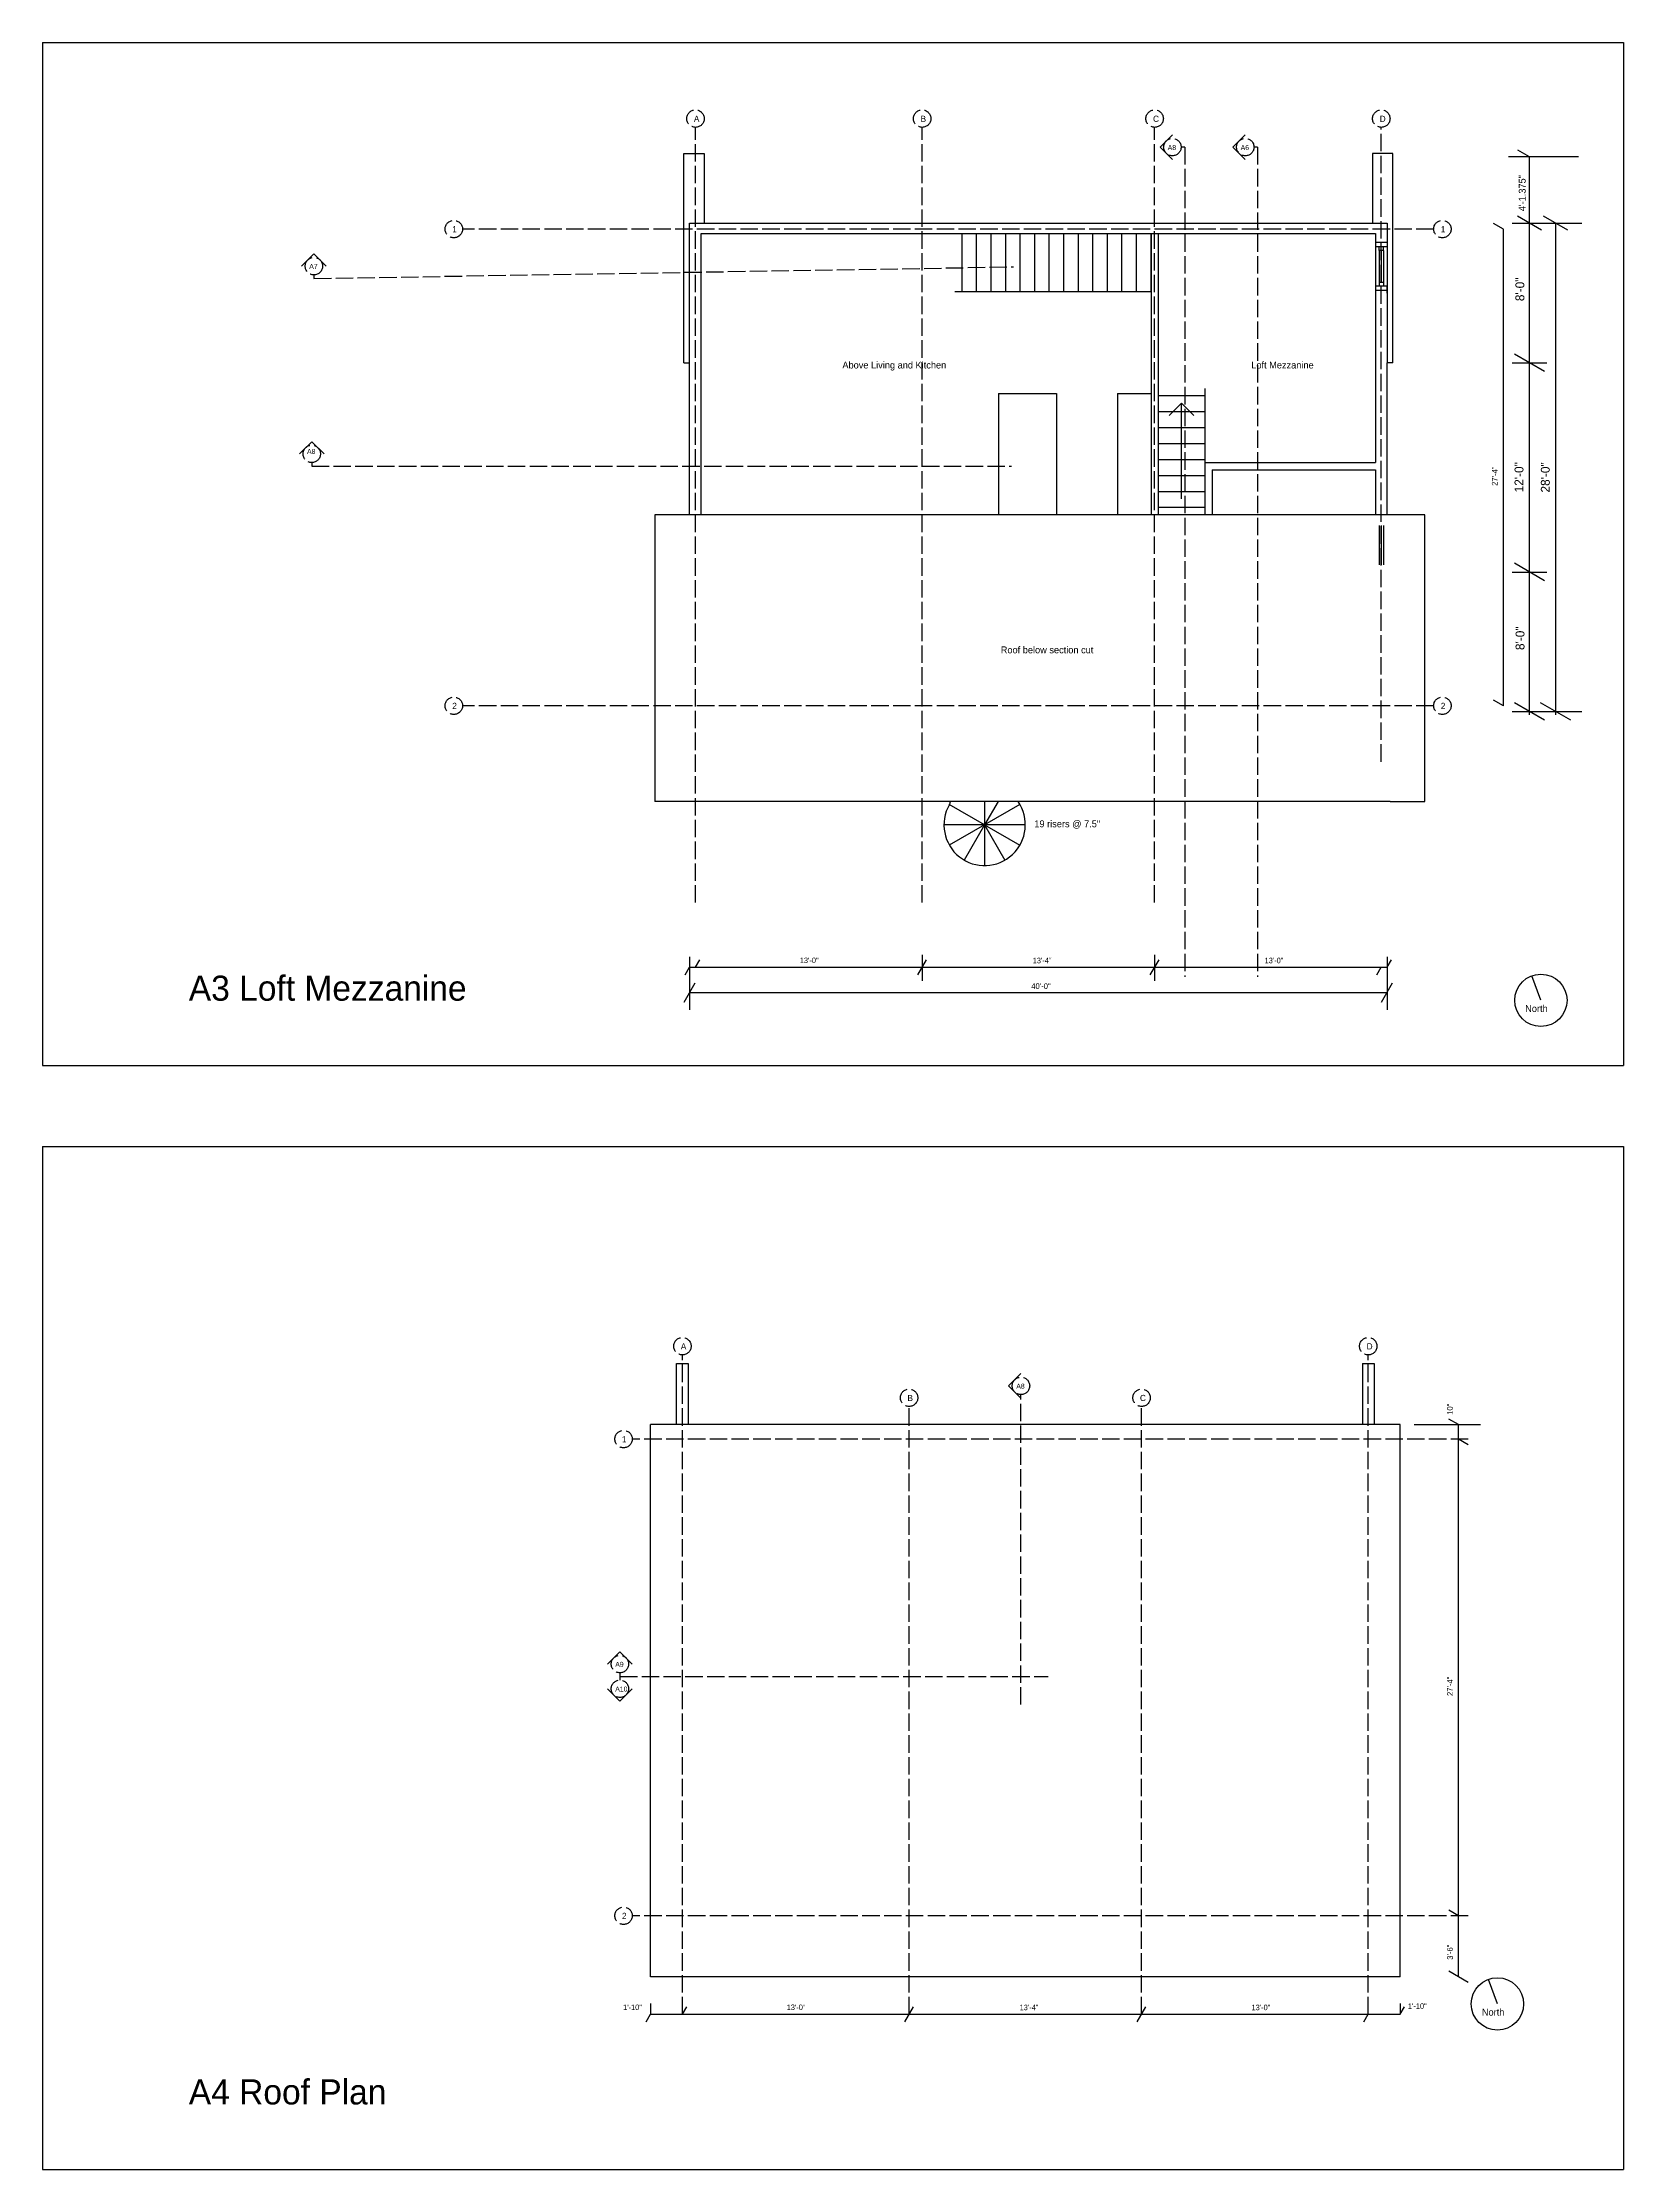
# Model space of a CAD drawing. Header units: inches. Extents: x -5028 to 8475, y 452 to 3434.
# Drawn here: x 967 to 2055, y 452 to 1915 of the extents above; entities that cross this region are included whole.
import ezdxf

# ---------------------------------------------------------------- set-up
doc = ezdxf.new("R2010")
doc.units = ezdxf.units.IN
doc.header["$MEASUREMENT"] = 0
doc.linetypes.add('ACAD_ISO02W100', pattern=[15, 12, -3])
for name, color, linetype in [('const', 7, 'Continuous'), ('e1', 7, 'Continuous'), ('e2', 251, 'Continuous'), ('glass', 172, 'Continuous'), ('grid', 252, 'ACAD_ISO02W100'), ('millwork', 253, 'Continuous'), ('stairs', 140, 'Continuous'), ('walls', 7, 'Continuous')]:
    doc.layers.add(name, color=color, linetype=linetype)

msp = doc.modelspace()

# ---------------------------------------------------------------- linework, layer by layer
for p, q in [((966.9, 1915.3), (2054.9, 1915.3)), ((966.9, 1915.3), (966.9, 1211.3)), ((2054.9, 1915.3), (2054.9, 1211.3)), ((966.9, 1211.3), (2054.9, 1211.3)), ((966.9, 1155.7), (2054.9, 1155.7)), ((966.9, 1155.7), (966.9, 451.7)), ((2054.9, 1155.7), (2054.9, 451.7)), ((966.9, 451.7), (2054.9, 451.7))]:
    msp.add_line(p, q)
at = {"layer": 'const'}
for p, q in [((2023.9, 1836.7), (1975.9, 1836.7)), ((1990.3, 1836.7), (1982.3, 1841.3)), ((1990.3, 1452.7), (1990.3, 1836.7)), ((1972.3, 1786.9), (1965.6, 1790.8)), ((1972.3, 1458.9), (1972.3, 1786.9)), ((1978.3, 1790.9), (2026.3, 1790.9)), ((1998.6, 1786.1), (1982, 1795.7)), ((2016.6, 1786.1), (2000, 1795.7)), ((2008.3, 1452.7), (2008.3, 1790.9)), ((2000.7, 1688.9), (1979.9, 1700.9)), ((1978.3, 1694.9), (2002.3, 1694.9)), ((2000.7, 1544.9), (1979.9, 1556.9)), ((1978.3, 1550.9), (2002.3, 1550.9)), ((1972.3, 1458.9), (1965.6, 1462.8)), ((1978.3, 1454.9), (2026.3, 1454.9)), ((2000.7, 1448.9), (1979.9, 1460.9)), ((2018.7, 1448.9), (1997.9, 1460.9)), ((1409.3, 1273.7), (1412.3, 1278.9)), ((1412.3, 1286.2), (1412.3, 1249.6)), ((1412.3, 1278.9), (1892.3, 1278.9)), ((1416.3, 1278.9), (1419.3, 1284.1)), ((1569.3, 1273.7), (1575.3, 1284.1)), ((1729.3, 1273.7), (1735.3, 1284.1)), ((1885.3, 1273.7), (1888.3, 1278.9)), ((1892.3, 1286.2), (1892.3, 1249.6)), ((1892.3, 1278.9), (1895.3, 1284.1)), ((1408.5, 1254.9), (1416.1, 1268.2)), ((1412.3, 1261.6), (1892.3, 1261.6)), ((1888.5, 1254.9), (1896.1, 1268.2)), ((1941.5, 964.3), (1934.8, 968.1)), ((1941.5, 584.3), (1941.5, 964.3)), ((1948.1, 950.4), (1941.5, 954.3)), ((1941.5, 626.3), (1934.8, 630.1)), ((1948.1, 580.4), (1934.8, 588.1)), ((1382.3, 553.3), (1385.3, 558.5)), ((1385.3, 565.8), (1385.3, 558.5)), ((1385.3, 558.5), (1901.3, 558.5)), ((1407.3, 558.5), (1410.3, 563.6)), ((1560.3, 553.3), (1566.3, 563.6)), ((1720.3, 553.3), (1726.3, 563.6)), ((1876.3, 553.3), (1879.3, 558.5)), ((1901.3, 565.8), (1901.3, 558.5)), ((1901.3, 558.5), (1904.3, 563.6))]:
    msp.add_line(p, q, dxfattribs=at)
at = {"layer": 'e1'}
for p, q in [((1892.3, 1742.7), (1892.3, 1747.7)), ((1892.3, 1590.2), (1892.3, 1694.9)), ((1901.3, 584.3), (1385.3, 584.3))]:
    msp.add_line(p, q, dxfattribs=at)
for centre in [(1998.1, 1256.2), (1968.2, 565.6)]:
    msp.add_circle(centre, 18, dxfattribs=at)
at = {"layer": 'e2'}
for p, q in [((1408.3, 1694.9), (1408.3, 1838.9)), ((1408.3, 1838.9), (1422.3, 1838.9)), ((1422.3, 1838.9), (1422.3, 1790.9)), ((1753, 1843.3), (1750.5, 1843.3)), ((1803.2, 1843.3), (1800.7, 1843.3)), ((1896.3, 1838.9), (1882.3, 1838.9)), ((1882.3, 1838.9), (1882.3, 1790.9)), ((1896.3, 1694.9), (1896.3, 1838.9)), ((1408.3, 1694.9), (1412.3, 1694.9)), ((1896.3, 1694.9), (1892.3, 1694.9)), ((1910.9, 964.3), (1956.5, 964.3))]:
    msp.add_line(p, q, dxfattribs=at)
at = {"layer": 'glass'}
for p, q in [((1886.8, 1772.2), (1886.8, 1750.2)), ((1889.8, 1772.2), (1889.8, 1750.2)), ((1886.8, 1582.9), (1886.8, 1555.9)), ((1889.8, 1582.9), (1889.8, 1555.9))]:
    msp.add_line(p, q, dxfattribs=at)
at = {"layer": 'grid'}
for p, q in [((1416.3, 1323.4), (1416.3, 1856.9)), ((1572.3, 1323.4), (1572.3, 1856.9)), ((1732.3, 1323.4), (1732.3, 1856.9)), ((1888.3, 1420.4), (1888.3, 1856.9)), ((1753, 1843.3), (1753, 1272.4)), ((1803.2, 1843.3), (1803.2, 1272.4)), ((1924.3, 1786.9), (1256, 1786.9)), ((1153.7, 1752.9), (1635.1, 1760.9)), ((1153.7, 1755.4), (1153.7, 1752.9)), ((1152.2, 1626.2), (1152.2, 1623.7)), ((1152.2, 1623.7), (1633.7, 1623.7)), ((1924.3, 1458.9), (1256, 1458.9)), ((1407.3, 558.5), (1407.3, 1012.2)), ((1879.3, 558.5), (1879.3, 1012.2)), ((1640.3, 771.6), (1640.3, 984.9)), ((1563.3, 558.5), (1563.3, 976.7)), ((1723.3, 558.5), (1723.3, 976.7)), ((1948.1, 954.3), (1372.8, 954.3)), ((1364.3, 793.5), (1364.3, 788.5)), ((1364.3, 791), (1659.1, 791)), ((1948.1, 626.3), (1372.8, 626.3))]:
    msp.add_line(p, q, dxfattribs=at)
for centre in [(1416.3, 1862.9), (1572.3, 1862.9), (1732.3, 1862.9), (1888.3, 1862.9), (1744.5, 1843.3), (1794.7, 1843.3), (1250, 1786.9), (1930.3, 1786.9), (1153.7, 1761.4), (1152.2, 1632.2), (1250, 1458.9), (1930.3, 1458.9), (1407.3, 1018.2), (1879.3, 1018.2), (1640.3, 990.9), (1563.3, 982.7), (1723.3, 982.7), (1366.8, 954.3), (1364.3, 799.5), (1364.3, 782.5), (1366.8, 626.3)]:
    msp.add_circle(centre, 6, dxfattribs=at)
at = {"layer": 'millwork'}
for p, q in [((1884.3, 1774.7), (1884.3, 1747.7)), ((1888.3, 1772.2), (1888.3, 1750.2)), ((1892.3, 1774.7), (1892.3, 1747.7)), ((1624.8, 1673.8), (1624.8, 1590.2)), ((1624.8, 1673.8), (1664.8, 1673.8)), ((1664.8, 1673.8), (1664.8, 1590.2)), ((1706.8, 1673.8), (1706.8, 1590.2)), ((1706.8, 1673.8), (1729.8, 1673.8)), ((1888.3, 1582.9), (1888.3, 1555.9)), ((1615.3, 1376.9), (1591, 1390.9)), ((1624.5, 1392.9), (1615.3, 1376.9)), ((1639.5, 1390.9), (1615.3, 1376.9)), ((1643.3, 1376.9), (1587.3, 1376.9)), ((1615.3, 1376.9), (1591, 1362.9)), ((1615.3, 1376.9), (1601.3, 1352.7)), ((1615.3, 1376.9), (1639.5, 1362.9)), ((1615.3, 1376.9), (1629.3, 1352.7))]:
    msp.add_line(p, q, dxfattribs=at)
for centre, radius, start, end in [((1615.3, 1376.9), 28, 150, 34.8499), ((1582.9, 1395.6), 9.33, 330, 343.3985)]:
    msp.add_arc(centre, radius, start, end, dxfattribs=at)
at = {"layer": 'stairs'}
for p, q in [((1599.8, 1743.9), (1599.8, 1783.9)), ((1609.8, 1743.9), (1609.8, 1783.9)), ((1619.8, 1743.9), (1619.8, 1783.9)), ((1629.8, 1743.9), (1629.8, 1783.9)), ((1639.8, 1743.9), (1639.8, 1783.9)), ((1649.8, 1743.9), (1649.8, 1783.9)), ((1659.8, 1743.9), (1659.8, 1783.9)), ((1669.8, 1743.9), (1669.8, 1783.9)), ((1679.8, 1743.9), (1679.8, 1783.9)), ((1689.8, 1743.9), (1689.8, 1783.9)), ((1699.8, 1743.9), (1699.8, 1783.9)), ((1709.8, 1743.9), (1709.8, 1783.9)), ((1719.8, 1743.9), (1719.8, 1783.9)), ((1729.8, 1743.9), (1729.8, 1783.9)), ((1594.8, 1743.9), (1729.8, 1743.9)), ((1766.8, 1672.2), (1734.8, 1672.2)), ((1766.8, 1661.2), (1734.8, 1661.2)), ((1766.8, 1650.2), (1734.8, 1650.2)), ((1766.8, 1639.2), (1734.8, 1639.2)), ((1766.8, 1628.2), (1734.8, 1628.2)), ((1766.8, 1617.2), (1734.8, 1617.2)), ((1766.8, 1606.2), (1734.8, 1606.2)), ((1766.8, 1595.2), (1734.8, 1595.2))]:
    msp.add_line(p, q, dxfattribs=at)
at = {"layer": 'walls'}
for p, q in [((1744.5, 1851.8), (1736, 1843.3)), ((1794.7, 1851.8), (1786.2, 1843.3)), ((1744.5, 1834.8), (1736, 1843.3)), ((1794.7, 1834.8), (1786.2, 1843.3)), ((1412.3, 1590.2), (1412.3, 1790.9)), ((1412.3, 1790.9), (1892.3, 1790.9)), ((1892.3, 1790.9), (1892.3, 1774.7)), ((1420.3, 1590.2), (1420.3, 1783.9)), ((1420.3, 1783.9), (1884.3, 1783.9)), ((1729.8, 1783.9), (1729.8, 1590.2)), ((1734.8, 1783.9), (1734.8, 1590.2)), ((1884.3, 1783.9), (1884.3, 1774.7)), ((1892.3, 1777.7), (1884.3, 1777.7)), ((1892.3, 1774.7), (1884.3, 1774.7)), ((1886.8, 1772.2), (1886.8, 1774.7)), ((1889.8, 1772.2), (1886.8, 1772.2)), ((1889.8, 1772.2), (1889.8, 1774.7)), ((1145.2, 1761.4), (1153.7, 1769.9)), ((1162.2, 1761.4), (1153.7, 1769.9)), ((1884.3, 1747.7), (1884.3, 1742.7)), ((1892.3, 1747.7), (1884.3, 1747.7)), ((1884.3, 1747.7), (1884.3, 1626.2)), ((1892.3, 1744.7), (1884.3, 1744.7)), ((1889.8, 1750.2), (1886.8, 1750.2)), ((1886.8, 1750.2), (1886.8, 1747.7)), ((1889.8, 1750.2), (1889.8, 1747.7)), ((1892.3, 1747.7), (1892.3, 1694.9)), ((1766.8, 1677.2), (1766.8, 1590.2)), ((1742.3, 1658.7), (1750.8, 1667.2)), ((1750.8, 1601.2), (1750.8, 1667.2)), ((1759.3, 1658.7), (1750.8, 1667.2)), ((1143.7, 1632.2), (1152.2, 1640.6)), ((1160.7, 1632.2), (1152.2, 1640.6)), ((1766.8, 1626.2), (1884.3, 1626.2)), ((1771.8, 1621.2), (1884.3, 1621.2)), ((1771.8, 1621.2), (1771.8, 1590.2)), ((1884.3, 1621.2), (1884.3, 1590.2)), ((1918.3, 1590.2), (1388.3, 1590.2)), ((1388.3, 1590.2), (1388.3, 1392.9)), ((1918.3, 1392.9), (1918.3, 1590.2)), ((1894.3, 1392.9), (1388.3, 1392.9)), ((1615.3, 1392.9), (1615.3, 1348.9)), ((1894.3, 1392.9), (1918.3, 1392.9)), ((1572.3, 1287.5), (1572.3, 1269.5)), ((1732.3, 1287.5), (1732.3, 1269.5)), ((1998.1, 1256.2), (1991.9, 1273.1)), ((1403.3, 964.3), (1403.3, 1006.3)), ((1403.3, 1006.3), (1411.3, 1006.3)), ((1411.3, 1006.3), (1411.3, 964.3)), ((1640.3, 999.4), (1631.8, 990.9)), ((1875.3, 1006.3), (1883.3, 1006.3)), ((1875.3, 1006.3), (1875.3, 964.3)), ((1883.3, 1006.3), (1883.3, 964.3)), ((1640.3, 982.5), (1631.8, 990.9)), ((1385.3, 584.3), (1385.3, 964.3)), ((1901.3, 964.3), (1385.3, 964.3)), ((1901.3, 584.3), (1901.3, 964.3)), ((1355.8, 799.5), (1364.3, 808)), ((1372.8, 799.5), (1364.3, 808)), ((1355.8, 782.5), (1364.3, 774)), ((1372.8, 782.5), (1364.3, 774)), ((1968.2, 565.6), (1962.1, 582.5))]:
    msp.add_line(p, q, dxfattribs=at)

# ---------------------------------------------------------------- texts
at = {"layer": 'const', "attachment_point": 1}
for s, insert, char_height, width in [('A', (1415.2, 1864.9), 4.26, 1625.197), ('B', (1571.2, 1864.9), 4.26, 1625.197), ('C', (1731.2, 1864.9), 4.26, 1625.197), ('D', (1887.2, 1864.9), 4.26, 1625.197), ('A8', (1741.3, 1844.7), 3.41, 1300.158), ('A6', (1791.5, 1844.7), 3.41, 1300.158), ('1', (1248.9, 1788.9), 4.26, 1625.197), ('1', (1929.2, 1788.9), 4.26, 1625.197), ('A7', (1150.5, 1762.9), 3.41, 1300.158), ('\\PAbove Living and Kitchen', (1517.4, 1703.6), 4.736, 1805.775), ('\\PLoft Mezzanine', (1798.8, 1703.6), 4.736, 1805.775), ('A8', (1149, 1635.6), 3.41, 1300.158), ('\\PRoof below section cut', (1626.4, 1507.6), 4.736, 1805.775), ('2', (1248.9, 1460.9), 4.26, 1625.197), ('2', (1929.2, 1460.9), 4.26, 1625.197), ('19 risers @ 7.5"', (1649.5, 1380), 4.736, 1805.775), ('A3 Loft Mezzanine', (1067.6, 1273.2), 17.262, 6582.049), ('13\'-0"', (1488.1, 1285.6), 3.79, 1444.62), ('13\'-4"', (1648.4, 1285.5), 3.79, 1444.62), ('13\'-0"', (1808, 1285.5), 3.79, 1444.62), ('40\'-0"', (1647.4, 1267.9), 3.91, 1491.22), ('North', (1987.3, 1252.9), 4.74, 1805.775), ('A', (1406.2, 1020.2), 4.26, 1625.197), ('D', (1878.2, 1020.2), 4.26, 1625.197), ('B', (1562.2, 984.7), 4.26, 1625.197), ('A8', (1637.1, 992.4), 3.41, 1300.158), ('C', (1722.2, 984.7), 4.26, 1625.197), ('1', (1365.7, 956.3), 4.26, 1625.197), ('A9', (1361.1, 801), 3.41, 1300.158), ('A10', (1361.1, 784), 3.41, 1300.158), ('2', (1365.7, 628.3), 4.26, 1625.197), ('1\'-10"', (1366.5, 565.2), 3.79, 1444.62), ('13\'-0"', (1479.1, 565.2), 3.79, 1444.62), ('13\'-4"', (1639.4, 565.1), 3.79, 1444.62), ('13\'-0"', (1799, 565.1), 3.79, 1444.62), ('1\'-10"', (1906.6, 566), 3.79, 1444.62), ('North', (1957.5, 562.3), 4.74, 1805.775), ('A4 Roof Plan', (1067.6, 513.7), 17.262, 6582.049)]:
    msp.add_mtext(s, dxfattribs=dict(at, insert=insert, char_height=char_height, width=width))
at = {"layer": 'const', "attachment_point": 1, "rotation": 90}
for s, insert, char_height, width in [('4\'-1.375"', (1982.9, 1799.1), 4.74, 1805.775), ('8\'-0"', (1980.6, 1737.3), 6.11, 2330.032), ('12\'-0"', (1980, 1605.7), 6.11, 2330.032), ('28\'-0"', (1998.1, 1605.6), 6.11, 2330.032), ('27\'-4"', (1964.4, 1610.2), 3.91, 1491.22), ('8\'-0"', (1980.7, 1497.2), 6.11, 2330.032), ('10"', (1933.6, 971), 3.91, 1491.22), ('27\'-4"', (1933.6, 777.5), 3.91, 1491.22), ('3\'-6"', (1933.6, 596), 3.91, 1491.22)]:
    msp.add_mtext(s, dxfattribs=dict(at, insert=insert, char_height=char_height, width=width))

doc.saveas('drawing.dxf')
